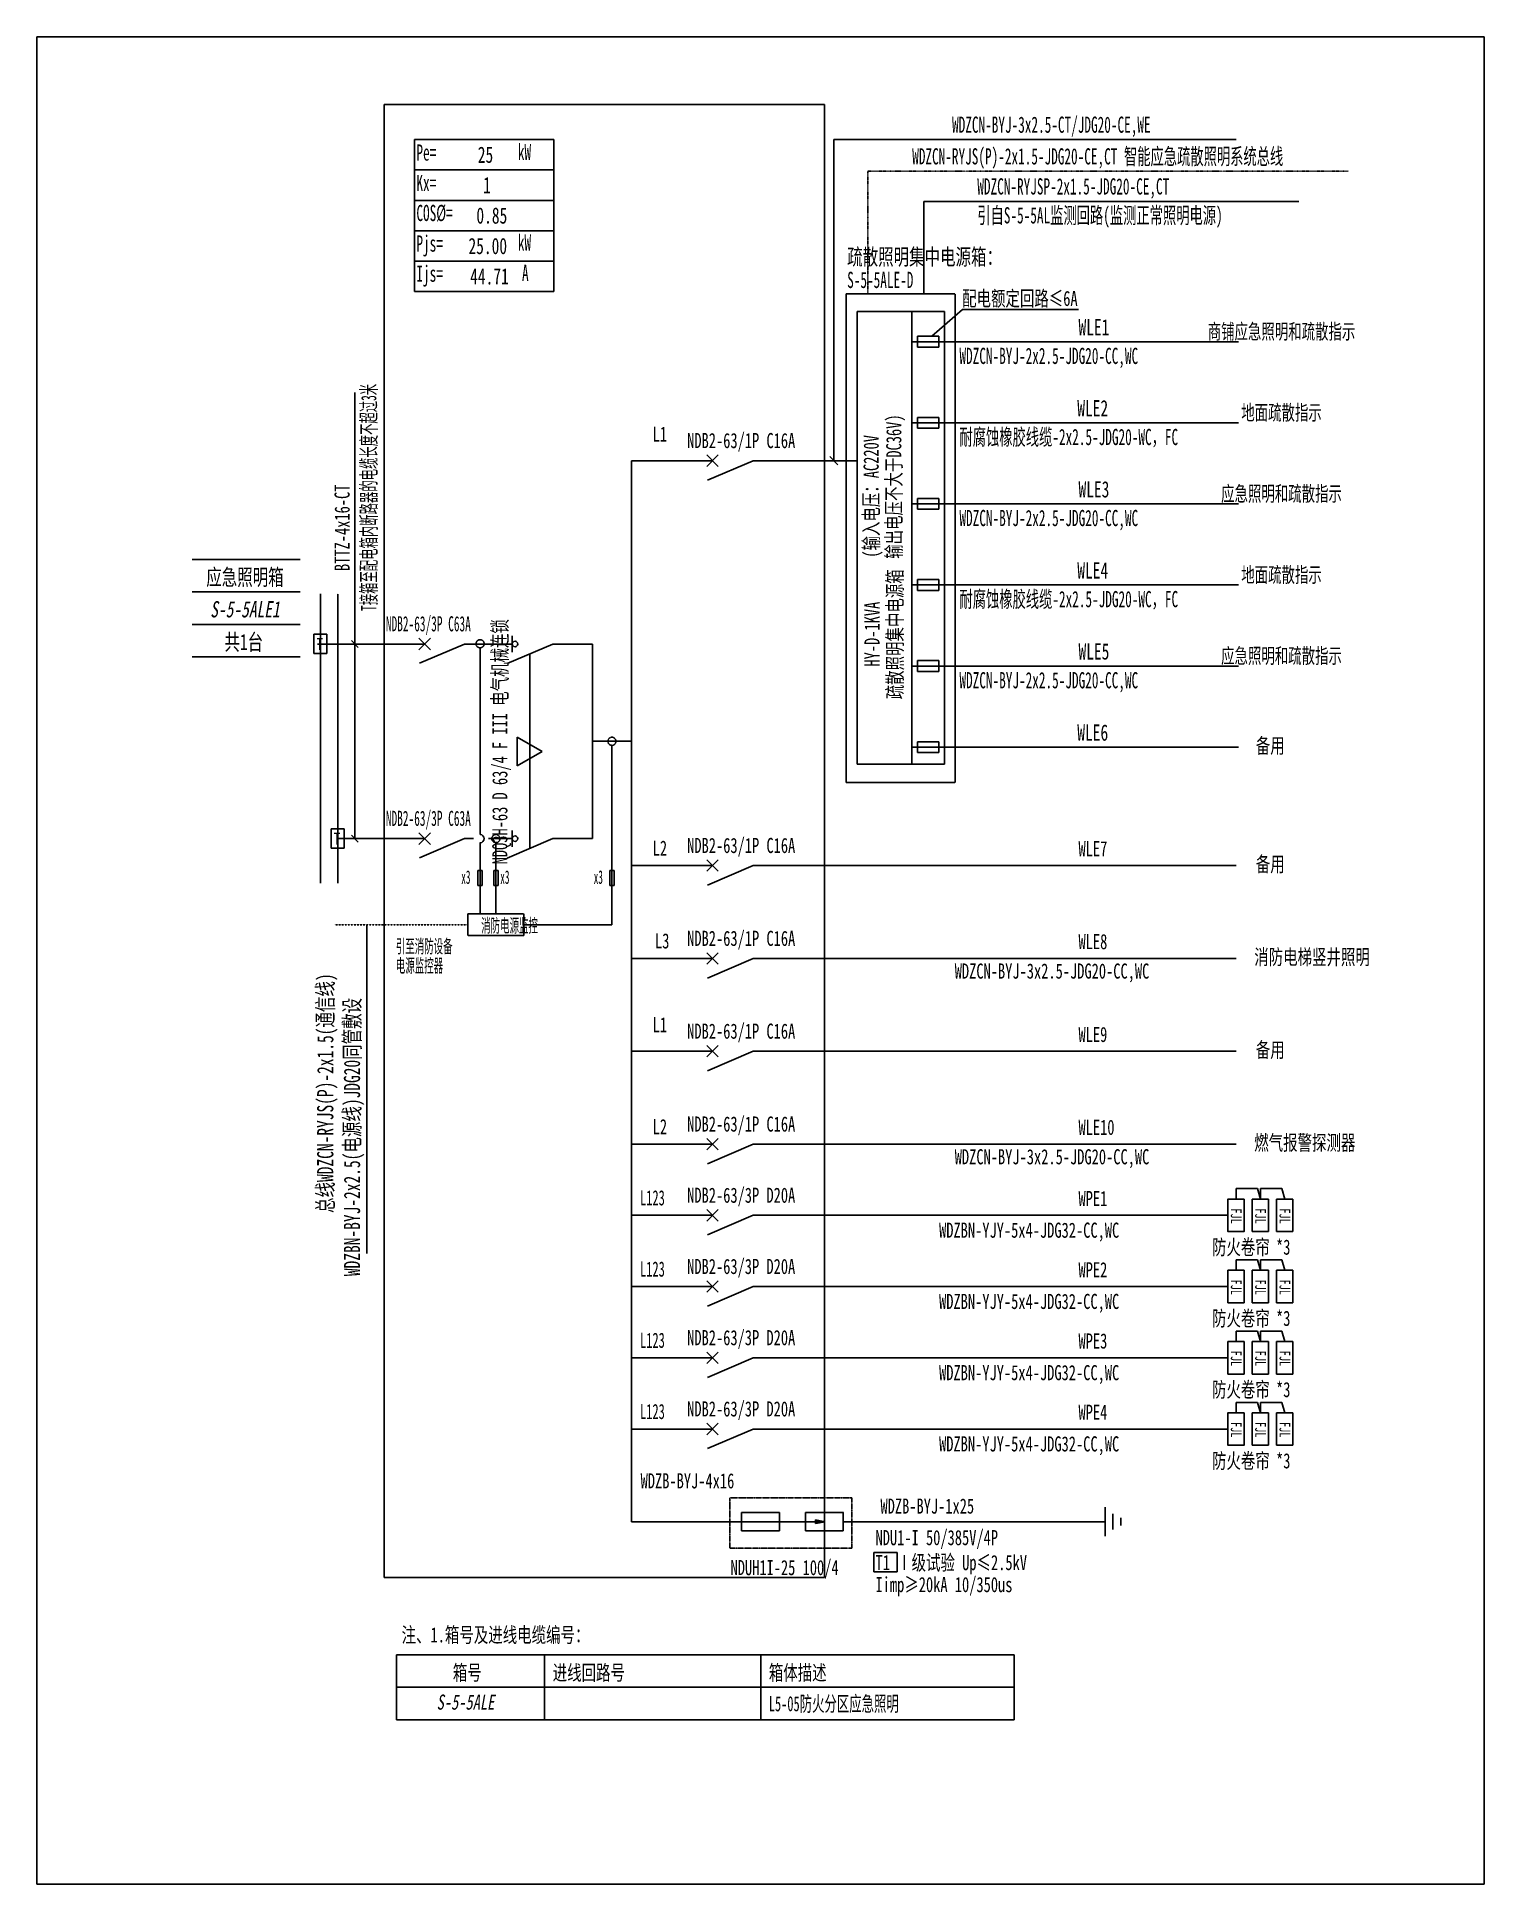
# Model space of a CAD drawing. Extents: x 230312 to 232364, y 295508 to 298126.
import ezdxf
from ezdxf.enums import TextEntityAlignment as Align

# ---------------------------------------------------------------- set-up
doc = ezdxf.new("R2010")
doc.units = 0
doc.header["$MEASUREMENT"] = 0
for name, pattern in [('_点划线L', [1.9, 1.5, -0.17, 0.06, -0.17]), ('_虚线S', [0.25, 0.125, -0.125]), ('DASH', [0.35, 0.25, -0.1]), ('DASHED', [0.75, 0.5, -0.25]), ('DASHED2', [0.375, 0.25, -0.125]), ('DIVIDE', [1.25, 0.5, -0.25, 0, -0.25, 0, -0.25])]:
    doc.linetypes.add(name, pattern=pattern)
for name, color, linetype in [('D_E_Eqpm(强电设备)', 100, 'Continuous'), ('D_E_Eqpm（强电设备）', 100, 'Continuous'), ('D_E_Text(强电文字)', 51, 'Continuous'), ('D_E_Text（强电文字）', 51, 'Continuous'), ('D_E_Wire(强电线缆)', 10, 'Continuous'), ('D_E_Wire（强电线缆）', 10, 'Continuous'), ('D_El_Wire（弱电线缆）', 10, 'Continuous'), ('D_T_TableDim（表格尺寸）', 255, 'Continuous'), ('DQ_Eqpm', 100, 'Continuous'), ('FL04GGFW_E72-配电箱系统图-塔楼部分$0$D_E_Eqpm（强电设备）', 100, 'Continuous'), ('FL09U293_E72-地下室配电箱系统图$0$D_E_Eqpm（强电设备）', 100, 'Continuous'), ('FL09U293_E72-地下室配电箱系统图$0$D_E_Text（强电文字）', 51, 'Continuous'), ('FL09U293_E72-地下室配电箱系统图$0$D_T_TableDim（表格尺寸）', 255, 'Continuous'), ('系统图', 220, 'Continuous')]:
    doc.layers.add(name, color=color, linetype=linetype)
doc.styles.add('FL09U293_E72-地下室配电箱系统图$0$FL04GGFW_E72-配电箱系统图-塔楼部分$0$电气', font='', dxfattribs={"width": 0.7})
doc.styles.add('FL09U293_E72-地下室配电箱系统图$0$FL04GGFW_E72-配电箱系统图-塔楼部分$0$电气箱', font='simhei.ttf', dxfattribs={"width": 0.8, "oblique": 10})
doc.styles.add('FL09U293_E72-地下室配电箱系统图$0$电气', font='', dxfattribs={"width": 0.7})
doc.styles.add('FL09U293_E72-地下室配电箱系统图$0$电气箱', font='simhei.ttf', dxfattribs={"width": 0.8, "oblique": 10})
doc.styles.add('HZ', font='', dxfattribs={"width": 0.7, "height": 400})
doc.styles.add('电气', font='', dxfattribs={"width": 0.7})
doc.styles.get('FL09U293_E72-地下室配电箱系统图$0$FL04GGFW_E72-配电箱系统图-塔楼部分$0$电气').set_extended_font_data('SimSun')
doc.styles.get('FL09U293_E72-地下室配电箱系统图$0$电气').set_extended_font_data('SimSun')
doc.styles.get('HZ').set_extended_font_data('SimSun')
doc.styles.get('电气').set_extended_font_data('SimSun')

msp = doc.modelspace()

# ---------------------------------------------------------------- linework, layer by layer
at = {"linetype": 'DASHED2'}
for p, q in [((231294.3, 296055.1, 0), (231467.4, 296055.1, 0)), ((231294.3, 295983.7, 0), (231294.3, 296055.1, 0)), ((231467.4, 296055.1, 0), (231467.4, 295983.7, 0)), ((231467.4, 295983.7, 0), (231294.3, 295983.7, 0))]:
    msp.add_line(p, q, dxfattribs=at)
at = {"layer": 'D_E_Eqpm(强电设备)'}
for p, q in [((231261.9, 297517.6, 0), (231278.2, 297533.9, 0)), ((231278.2, 297517.6, 0), (231261.9, 297533.9, 0)), ((231327.5, 297525.7, 0), (231262.7, 297497.9, 0)), ((230853.7, 297257.6, 0), (230870, 297273.9, 0)), ((230870, 297257.6, 0), (230853.7, 297273.9, 0)), ((230986, 297254.2, 0), (230986, 297277.2, 0)), ((230853.7, 296981.7, 0), (230870, 296997.9, 0)), ((230870, 296981.7, 0), (230853.7, 296997.9, 0)), ((230986, 296978.3, 0), (230986, 297001.3, 0)), ((231261.9, 296943.5, 0), (231278.2, 296959.7, 0)), ((231278.2, 296943.5, 0), (231261.9, 296959.7, 0)), ((231327.5, 296951.6, 0), (231262.7, 296923.8, 0)), ((231261.9, 296811.8, 0), (231278.2, 296828.1, 0)), ((231278.2, 296811.8, 0), (231261.9, 296828.1, 0)), ((231327.5, 296819.9, 0), (231262.7, 296792.1, 0)), ((231261.9, 296680.2, 0), (231278.2, 296696.4, 0)), ((231278.2, 296680.2, 0), (231261.9, 296696.4, 0)), ((231327.5, 296688.3, 0), (231262.7, 296660.5, 0)), ((231261.9, 296548.5, 0), (231278.2, 296564.8, 0)), ((231278.2, 296548.5, 0), (231261.9, 296564.8, 0)), ((231327.5, 296556.6, 0), (231262.7, 296528.8, 0)), ((231261.9, 296447.5, 0), (231278.2, 296463.8, 0)), ((231278.2, 296447.5, 0), (231261.9, 296463.8, 0)), ((231327.5, 296455.7, 0), (231262.7, 296427.8, 0)), ((231261.9, 296346.5, 0), (231278.2, 296362.8, 0)), ((231278.2, 296346.5, 0), (231261.9, 296362.8, 0)), ((231327.5, 296354.7, 0), (231262.7, 296326.8, 0)), ((231261.9, 296245.5, 0), (231278.2, 296261.8, 0)), ((231278.2, 296245.5, 0), (231261.9, 296261.8, 0)), ((231327.5, 296253.7, 0), (231262.7, 296225.9, 0)), ((231261.9, 296144.5, 0), (231278.2, 296160.8, 0)), ((231278.2, 296144.5, 0), (231261.9, 296160.8, 0)), ((231327.5, 296152.7, 0), (231262.7, 296124.9, 0)), ((231311.2, 296034.3, 0), (231365.1, 296034.3, 0)), ((231311.2, 296034.3, 0), (231311.2, 296008.2, 0)), ((231364.9, 296008.2, 0), (231364.9, 296034.3, 0)), ((231401.7, 296034.3, 0), (231455.6, 296034.3, 0)), ((231401.7, 296034.3, 0), (231401.7, 296008.2, 0)), ((231455.4, 296008.2, 0), (231455.4, 296034.3, 0)), ((231311.2, 296008.2, 0), (231364.9, 296008.2, 0)), ((231401.7, 296021.3, 0), (231379.9, 296021.3, 0)), ((231401.7, 296021.3, 0), (231429.6, 296021.3, 0)), ((231401.7, 296008.2, 0), (231455.4, 296008.2, 0)), ((231429.6, 296021.3, 0), (231416.1, 296024, 0)), ((231416.1, 296018.5, 0), (231416.1, 296024, 0)), ((231429.6, 296021.3, 0), (231416.1, 296018.5, 0))]:
    msp.add_line(p, q, dxfattribs=at)
for centre in [(230989.9, 297265.7, 0), (230989.9, 296989.8, 0)]:
    msp.add_circle(centre, 3.91, dxfattribs=at)
msp.add_solid([(231416.1, 296018.5, 0), (231429.6, 296021.3, 0), (231416.1, 296024, 0)], dxfattribs=at)
at = {"layer": 'D_E_Eqpm（强电设备）'}
for p, q in [((231474.9, 297095.6, 0), (231474.9, 297737.3, 0)), ((231474.9, 297737.3, 0), (231552.8, 297737.3, 0)), ((231552.8, 297737.3, 0), (231552.8, 297095.6, 0)), ((231043.5, 297265.7, 0), (230978.6, 297237.9, 0)), ((231028.4, 297113.3, 0), (230993, 297133.8, 0)), ((230993, 297133.8, 0), (230993, 297092.9, 0)), ((230993, 297092.9, 0), (231028.4, 297113.3, 0)), ((231552.8, 297095.6, 0), (231474.9, 297095.6, 0)), ((231043.5, 296989.8, 0), (230978.6, 296962, 0)), ((232035.3, 296432.7, 0), (232035.3, 296478.6, 0)), ((232035.3, 296478.6, 0), (232058.3, 296478.6, 0)), ((232058.3, 296478.6, 0), (232058.3, 296432.7, 0)), ((232069.8, 296432.7, 0), (232069.8, 296478.6, 0)), ((232069.8, 296478.6, 0), (232092.8, 296478.6, 0)), ((232092.8, 296478.6, 0), (232092.8, 296432.7, 0)), ((232058.3, 296432.7, 0), (232035.3, 296432.7, 0)), ((232092.8, 296432.7, 0), (232069.8, 296432.7, 0)), ((232035.3, 296331.7, 0), (232035.3, 296377.7, 0)), ((232035.3, 296377.7, 0), (232058.3, 296377.7, 0)), ((232058.3, 296377.7, 0), (232058.3, 296331.7, 0)), ((232069.8, 296331.7, 0), (232069.8, 296377.7, 0)), ((232069.8, 296377.7, 0), (232092.8, 296377.7, 0)), ((232092.8, 296377.7, 0), (232092.8, 296331.7, 0)), ((232058.3, 296331.7, 0), (232035.3, 296331.7, 0)), ((232092.8, 296331.7, 0), (232069.8, 296331.7, 0)), ((232035.3, 296230.7, 0), (232035.3, 296276.7, 0)), ((232035.3, 296276.7, 0), (232058.3, 296276.7, 0)), ((232058.3, 296276.7, 0), (232058.3, 296230.7, 0)), ((232069.8, 296230.7, 0), (232069.8, 296276.7, 0)), ((232069.8, 296276.7, 0), (232092.8, 296276.7, 0)), ((232092.8, 296276.7, 0), (232092.8, 296230.7, 0)), ((232058.3, 296230.7, 0), (232035.3, 296230.7, 0)), ((232092.8, 296230.7, 0), (232069.8, 296230.7, 0)), ((232035.3, 296129.7, 0), (232035.3, 296175.7, 0)), ((232035.3, 296175.7, 0), (232058.3, 296175.7, 0)), ((232058.3, 296175.7, 0), (232058.3, 296129.7, 0)), ((232069.8, 296129.7, 0), (232069.8, 296175.7, 0)), ((232069.8, 296175.7, 0), (232092.8, 296175.7, 0)), ((232092.8, 296175.7, 0), (232092.8, 296129.7, 0)), ((232058.3, 296129.7, 0), (232035.3, 296129.7, 0)), ((232092.8, 296129.7, 0), (232069.8, 296129.7, 0))]:
    msp.add_line(p, q, dxfattribs=at)
at = {"layer": 'D_E_Eqpm（强电设备）', "linetype": 'DASH'}
msp.add_line((231011, 296975.9, 0), (231011, 297251.8, 0), dxfattribs=at)
at = {"layer": 'D_E_Eqpm（强电设备）', "elevation": 0}
for points in [[(232023.8, 296478.6), (232023.8, 296432.7), (232000.8, 296432.7), (232000.8, 296478.6)], [(232023.8, 296377.7), (232023.8, 296331.7), (232000.8, 296331.7), (232000.8, 296377.7)], [(232023.8, 296276.7), (232023.8, 296230.7), (232000.8, 296230.7), (232000.8, 296276.7)], [(232023.8, 296175.7), (232023.8, 296129.7), (232000.8, 296129.7), (232000.8, 296175.7)]]:
    msp.add_lwpolyline(points, close=True, dxfattribs=at)
at = {"layer": 'D_E_Text(强电文字)', "color": 51}
for p, q in [((230762.7, 296989.8, 0), (230762.7, 297622.2, 0)), ((230757.9, 297270.5, 0), (230767.4, 297260.9, 0)), ((230757.9, 296994.6, 0), (230767.4, 296985, 0)), ((230780, 296867.8, 0), (230780, 296401.6, 0))]:
    msp.add_line(p, q, dxfattribs=at)
at = {"layer": 'D_E_Text（强电文字）'}
for p, q in [((230847.2, 297981, 0), (231044.8, 297981, 0)), ((230847.2, 297981, 0), (230847.2, 297765.5, 0)), ((231044.8, 297981, 0), (231044.8, 297765.5, 0)), ((231441.9, 297981, 0), (232012.7, 297981, 0)), ((231441.9, 297525.7, 0), (231441.9, 297981, 0)), ((230847.2, 297937.9, 0), (231044.8, 297937.9, 0)), ((230847.2, 297894.8, 0), (231044.8, 297894.8, 0)), ((230847.2, 297851.7, 0), (231044.8, 297851.7, 0)), ((230847.2, 297808.6, 0), (231044.8, 297808.6, 0)), ((230847.2, 297765.5, 0), (231044.8, 297765.5, 0)), ((231580.9, 297702, 0), (231624.3, 297740.1, 0)), ((231624.3, 297740.1, 0), (231789, 297740.1, 0)), ((231436.1, 297531.6, 0), (231447.8, 297519.9, 0)), ((231498.7, 295977.7, 0), (231532, 295977.7, 0)), ((231498.7, 295950.3, 0), (231498.7, 295977.7, 0)), ((231532, 295977.7, 0), (231532, 295950.3, 0)), ((231532, 295950.3, 0), (231498.7, 295950.3, 0))]:
    msp.add_line(p, q, dxfattribs=at)
at = {"layer": 'D_E_Wire(强电线缆)'}
for p, q in [((230714, 296926.5, 0), (230714, 297336.7, 0)), ((230709.7, 297265.7, 0), (230861.8, 297265.7, 0)), ((230918.1, 297265.7, 0), (230986, 297265.7, 0)), ((231043.5, 297265.7, 0), (231099.6, 297265.7, 0)), ((230918.1, 296989.8, 0), (230931.1, 296989.8, 0)), ((230952.4, 296989.8, 0), (230986, 296989.8, 0)), ((231043.5, 296989.8, 0), (231099.6, 296989.8, 0))]:
    msp.add_line(p, q, dxfattribs=at)
at = {"layer": 'D_E_Wire(强电线缆)', "linetype": 'DASH'}
for p, q in [((230738.5, 296926.5, 0), (230738.5, 297336.7, 0)), ((230738.5, 296989.8, 0), (230861.8, 296989.8, 0))]:
    msp.add_line(p, q, dxfattribs=at)
at = {"layer": 'D_E_Wire（强电线缆）', "color": 10}
for p, q in [((231569.7, 297893.4, 0), (231569.7, 297762.4, 0)), ((231569.7, 297893.4, 0), (232101.2, 297893.4, 0)), ((231552.8, 297694.4, 0), (232016, 297694.4, 0)), ((231552.8, 297579.4, 0), (232016, 297579.4, 0)), ((231552.8, 297464.5, 0), (232016, 297464.5, 0)), ((231552.8, 297349.5, 0), (232016, 297349.5, 0)), ((231552.8, 297234.5, 0), (232016, 297234.5, 0)), ((231552.8, 297119.6, 0), (232016, 297119.6, 0))]:
    msp.add_line(p, q, dxfattribs=at)
at = {"layer": 'D_E_Wire（强电线缆）'}
for p, q in [((231155.1, 296021.3, 0), (231155.1, 297525.7, 0)), ((231155.1, 297525.7, 0), (231270.1, 297525.7, 0)), ((231327.5, 297525.7, 0), (231474.9, 297525.7, 0)), ((231099.6, 297265.7, 0), (231099.6, 296989.8, 0)), ((231099.6, 297127.8, 0), (231155.1, 297127.8, 0)), ((231127.3, 297122, 0), (231127.3, 296867.8, 0)), ((230962.7, 296984.1, 0), (230962.7, 296883.1, 0)), ((230937.4, 296944.7, 0), (230943.5, 296944.7, 0)), ((230937.4, 296923.5, 0), (230937.4, 296944.7, 0)), ((230943.5, 296944.7, 0), (230943.5, 296923.5, 0)), ((230960.1, 296944.7, 0), (230966.1, 296944.7, 0)), ((230960.1, 296923.5, 0), (230960.1, 296944.7, 0)), ((230966.1, 296944.7, 0), (230966.1, 296923.5, 0)), ((231124.5, 296944.7, 0), (231130.6, 296944.7, 0)), ((231124.5, 296923.5, 0), (231124.5, 296944.7, 0)), ((231130.6, 296944.7, 0), (231130.6, 296923.5, 0)), ((231155.1, 296951.6, 0), (231270.1, 296951.6, 0)), ((231327.5, 296951.6, 0), (232012.7, 296951.6, 0)), ((230943.5, 296923.5, 0), (230937.4, 296923.5, 0)), ((230966.1, 296923.5, 0), (230960.1, 296923.5, 0)), ((231130.6, 296923.5, 0), (231124.5, 296923.5, 0)), ((231155.1, 296819.9, 0), (231270.1, 296819.9, 0)), ((231327.5, 296819.9, 0), (232012.7, 296819.9, 0)), ((231155.1, 296688.3, 0), (231270.1, 296688.3, 0)), ((231327.5, 296688.3, 0), (232012.7, 296688.3, 0)), ((231155.1, 296556.6, 0), (231270.1, 296556.6, 0)), ((231327.5, 296556.6, 0), (232012.7, 296556.6, 0)), ((232042.9, 296493.5, 0), (232012.3, 296493.5, 0)), ((232012.3, 296478.6, 0), (232012.3, 296493.5, 0)), ((232046.8, 296478.6, 0), (232042.9, 296493.5, 0)), ((232077.4, 296493.5, 0), (232046.8, 296493.5, 0)), ((232046.8, 296478.6, 0), (232046.8, 296493.5, 0)), ((232081.3, 296478.6, 0), (232077.4, 296493.5, 0)), ((231155.1, 296455.7, 0), (231270.1, 296455.7, 0)), ((231327.5, 296455.7, 0), (232000.8, 296455.7, 0)), ((232042.9, 296392.5, 0), (232012.3, 296392.5, 0)), ((232012.3, 296377.7, 0), (232012.3, 296392.5, 0)), ((232046.8, 296377.7, 0), (232042.9, 296392.5, 0)), ((232077.4, 296392.5, 0), (232046.8, 296392.5, 0)), ((232046.8, 296377.7, 0), (232046.8, 296392.5, 0)), ((232081.3, 296377.7, 0), (232077.4, 296392.5, 0)), ((231155.1, 296354.7, 0), (231270.1, 296354.7, 0)), ((231327.5, 296354.7, 0), (232000.8, 296354.7, 0)), ((232042.9, 296291.5, 0), (232012.3, 296291.5, 0)), ((232012.3, 296276.7, 0), (232012.3, 296291.5, 0)), ((232046.8, 296276.7, 0), (232042.9, 296291.5, 0)), ((232077.4, 296291.5, 0), (232046.8, 296291.5, 0)), ((232046.8, 296276.7, 0), (232046.8, 296291.5, 0)), ((232081.3, 296276.7, 0), (232077.4, 296291.5, 0)), ((231155.1, 296253.7, 0), (231270.1, 296253.7, 0)), ((231327.5, 296253.7, 0), (232000.8, 296253.7, 0)), ((232042.9, 296190.5, 0), (232012.3, 296190.5, 0)), ((232012.3, 296175.7, 0), (232012.3, 296190.5, 0)), ((232046.8, 296175.7, 0), (232042.9, 296190.5, 0)), ((232077.4, 296190.5, 0), (232046.8, 296190.5, 0)), ((232046.8, 296175.7, 0), (232046.8, 296190.5, 0)), ((232081.3, 296175.7, 0), (232077.4, 296190.5, 0)), ((231155.1, 296152.7, 0), (231270.1, 296152.7, 0)), ((231327.5, 296152.7, 0), (232000.8, 296152.7, 0)), ((231826.5, 296000.8, 0), (231826.5, 296041.8, 0)), ((231837.7, 296010.1, 0), (231837.7, 296032.5, 0)), ((231848.8, 296015.7, 0), (231848.8, 296026.9, 0)), ((231155.1, 296021.3, 0), (231379.9, 296021.3, 0)), ((231455.4, 296021.3, 0), (231826.5, 296021.3, 0))]:
    msp.add_line(p, q, dxfattribs=at)
at = {"layer": 'D_E_Wire（强电线缆）', "linetype": '_点划线L'}
for p, q in [((230940.4, 296995.6, 0), (230940.4, 297260.3, 0)), ((230940.4, 296883.1, 0), (230940.4, 296984.1, 0)), ((230923, 296883.1, 0), (231002.5, 296883.1, 0)), ((230923, 296852.5, 0), (230923, 296883.1, 0)), ((231002.5, 296883.1, 0), (231002.5, 296852.5, 0)), ((231127.3, 296867.8, 0), (231002.5, 296867.8, 0)), ((231002.5, 296852.5, 0), (230923, 296852.5, 0))]:
    msp.add_line(p, q, dxfattribs=at)
at = {"layer": 'D_E_Wire（强电线缆）', "linetype": '_虚线S'}
msp.add_line((230734.2, 296867.8, 0), (230923, 296867.8, 0), dxfattribs=at)
at = {"layer": 'D_E_Wire（强电线缆）', "linetype": '_点划线L'}
for centre in [(230940.4, 297266.1, 0), (231127.3, 297127.8, 0), (230962.7, 296989.8, 0)]:
    msp.add_circle(centre, 5.75, dxfattribs=at)
at = {"layer": 'D_E_Wire（强电线缆）'}
msp.add_arc((230940.4, 296989.8, 0), 5.75, 270, 90, dxfattribs=at)
at = {"layer": 'D_El_Wire（弱电线缆）', "color": 200, "linetype": 'DIVIDE'}
for q in [(232171.5, 297936, 0), (231490.2, 297762.4, 0)]:
    msp.add_line((231490.2, 297936, 0), q, dxfattribs=at)
at = {"layer": 'D_T_TableDim（表格尺寸）', "linetype": 'DASHED'}
for p, q in [((230804.5, 295942.2, 0), (230804.5, 298030.5, 0)), ((230804.5, 298030.5, 0), (231428.7, 298030.5, 0)), ((231428.7, 298030.5, 0), (231428.7, 295942.2, 0)), ((231428.7, 295942.2, 0), (230804.5, 295942.2, 0))]:
    msp.add_line(p, q, dxfattribs=at)
at = {"layer": 'D_T_TableDim（表格尺寸）', "linetype": 'DASH'}
for p, q in [((231614.1, 297762.4, 0), (231459.5, 297762.4, 0)), ((231459.5, 297762.4, 0), (231459.5, 297069.4, 0)), ((231614.1, 297069.4, 0), (231614.1, 297762.4, 0)), ((231459.5, 297069.4, 0), (231614.1, 297069.4, 0))]:
    msp.add_line(p, q, dxfattribs=at)
at = {"layer": 'DQ_Eqpm'}
for p, q in [((230723.2, 297279.8, 0), (230704.8, 297279.8, 0)), ((230704.8, 297279.8, 0), (230704.8, 297252.2, 0)), ((230723.2, 297252.2, 0), (230723.2, 297279.8, 0)), ((230704.8, 297252.2, 0), (230723.2, 297252.2, 0)), ((230747.7, 297003.9, 0), (230729.3, 297003.9, 0)), ((230729.3, 297003.9, 0), (230729.3, 296976.3, 0)), ((230747.7, 296976.3, 0), (230747.7, 297003.9, 0)), ((230729.3, 296976.3, 0), (230747.7, 296976.3, 0))]:
    msp.add_line(p, q, dxfattribs=at)
at = {"layer": 'FL04GGFW_E72-配电箱系统图-塔楼部分$0$D_E_Eqpm（强电设备）'}
for p, q in [((231552.8, 297095.6, 0), (231552.8, 297737.3, 0)), ((231552.8, 297737.3, 0), (231598.8, 297737.3, 0)), ((231598.8, 297737.3, 0), (231598.7, 297095.6, 0)), ((231560.4, 297702, 0), (231591.1, 297702, 0)), ((231560.4, 297702, 0), (231560.4, 297702, 0)), ((231560.4, 297702, 0), (231560.4, 297686.7, 0)), ((231560.4, 297686.7, 0), (231560.4, 297702, 0)), ((231591.1, 297702, 0), (231591.1, 297686.7, 0)), ((231560.4, 297686.7, 0), (231591.1, 297686.7, 0)), ((231560.4, 297686.7, 0), (231560.4, 297686.7, 0)), ((231560.4, 297587.1, 0), (231591.1, 297587.1, 0)), ((231560.4, 297587.1, 0), (231560.4, 297587.1, 0)), ((231560.4, 297587.1, 0), (231560.4, 297571.8, 0)), ((231560.4, 297571.8, 0), (231560.4, 297587.1, 0)), ((231560.4, 297571.8, 0), (231591.1, 297571.8, 0)), ((231560.4, 297571.8, 0), (231560.4, 297571.8, 0)), ((231591.1, 297587.1, 0), (231591.1, 297571.8, 0)), ((231560.4, 297472.1, 0), (231591.1, 297472.1, 0)), ((231560.4, 297472.1, 0), (231560.4, 297472.1, 0)), ((231560.4, 297472.1, 0), (231560.4, 297456.8, 0)), ((231560.4, 297456.8, 0), (231560.4, 297472.1, 0)), ((231591.1, 297472.1, 0), (231591.1, 297456.8, 0)), ((231560.4, 297456.8, 0), (231591.1, 297456.8, 0)), ((231560.4, 297456.8, 0), (231560.4, 297456.8, 0)), ((231560.4, 297357.1, 0), (231591.1, 297357.1, 0)), ((231560.4, 297357.1, 0), (231560.4, 297357.1, 0)), ((231560.4, 297357.1, 0), (231560.4, 297341.8, 0)), ((231560.4, 297341.8, 0), (231560.4, 297357.1, 0)), ((231560.4, 297341.8, 0), (231591.1, 297341.8, 0)), ((231560.4, 297341.8, 0), (231560.4, 297341.8, 0)), ((231591.1, 297357.1, 0), (231591.1, 297341.8, 0)), ((231560.4, 297242.2, 0), (231591.1, 297242.2, 0)), ((231560.4, 297242.2, 0), (231560.4, 297242.2, 0)), ((231560.4, 297242.2, 0), (231560.4, 297226.9, 0)), ((231560.4, 297226.9, 0), (231560.4, 297242.2, 0)), ((231591.1, 297242.2, 0), (231591.1, 297226.9, 0)), ((231560.4, 297226.9, 0), (231591.1, 297226.9, 0)), ((231560.4, 297226.9, 0), (231560.4, 297226.9, 0)), ((231560.4, 297127.2, 0), (231591.1, 297127.2, 0)), ((231560.4, 297127.2, 0), (231560.4, 297127.2, 0)), ((231560.4, 297127.2, 0), (231560.4, 297111.9, 0)), ((231560.4, 297111.9, 0), (231560.4, 297127.2, 0)), ((231591.1, 297127.2, 0), (231591.1, 297111.9, 0)), ((231560.4, 297111.9, 0), (231591.1, 297111.9, 0)), ((231560.4, 297111.9, 0), (231560.4, 297111.9, 0)), ((231598.7, 297095.6, 0), (231552.8, 297095.6, 0))]:
    msp.add_line(p, q, dxfattribs=at)
at = {"layer": 'FL09U293_E72-地下室配电箱系统图$0$D_E_Eqpm（强电设备）'}
for p, q in [((230918.1, 297265.7, 0), (230854.4, 297238.4, 0)), ((230918.1, 296989.8, 0), (230854.4, 296962.5, 0))]:
    msp.add_line(p, q, dxfattribs=at)
at = {"layer": 'FL09U293_E72-地下室配电箱系统图$0$D_T_TableDim（表格尺寸）'}
for p, q in [((230531.9, 297385.6, 0), (230685.1, 297385.6, 0)), ((230531.9, 297339.6, 0), (230685.1, 297339.6, 0)), ((230531.9, 297293.6, 0), (230685.1, 297293.6, 0)), ((230531.9, 297247.6, 0), (230685.1, 297247.6, 0))]:
    msp.add_line(p, q, dxfattribs=at)
at = {"layer": 'FL09U293_E72-地下室配电箱系统图$0$D_T_TableDim（表格尺寸）', "ltscale": 3.5}
for p, q in [((230821.9, 295832.5, 0), (231697.5, 295832.5, 0)), ((230821.9, 295832.5, 0), (230821.9, 295740.5, 0)), ((231031.8, 295832.5, 0), (231031.8, 295740.5, 0)), ((231338.7, 295832.5, 0), (231338.7, 295740.5, 0)), ((231697.5, 295832.5, 0), (231697.5, 295740.5, 0)), ((230821.9, 295786.5, 0), (231697.5, 295786.5, 0)), ((230821.9, 295786.5, 0), (231697.5, 295786.5, 0)), ((230821.9, 295740.5, 0), (231697.5, 295740.5, 0))]:
    msp.add_line(p, q, dxfattribs=at)
at = {"layer": '系统图', "ltscale": 9973.992009}
msp.add_lwpolyline([(230312, 298126.5), (232364, 298126.5), (232364, 295507.5), (230312, 295507.5)], close=True, dxfattribs=at)

# ---------------------------------------------------------------- texts
at = {"layer": 'D_E_Eqpm（强电设备）', "color": 51, "style": '电气', "width": 0.7}
for p in [(232012.5, 296454.7, 0), (232047, 296454.7, 0), (232081.5, 296454.7, 0), (232012.5, 296353.7, 0), (232047, 296353.7, 0), (232081.5, 296353.7, 0), (232012.5, 296252.7, 0), (232047, 296252.7, 0), (232081.5, 296252.7, 0), (232012.5, 296151.7, 0), (232047, 296151.7, 0), (232081.5, 296151.7, 0)]:
    msp.add_text('FJL', height=15.33, rotation=270, dxfattribs=at).set_placement(p, align=Align.MIDDLE)
at = {"layer": 'D_E_Text(强电文字)', "color": 51, "style": '电气'}
for s, height, width, p in [('疏散照明集中电源箱：', 22.99, 0.7, (231460.9, 297803.2, 0)), ('L1', 21.46, 0.7, (231185.1, 297552.6, 0)), ('NDB2-63/1P C16A', 21.46, 0.7, (231234, 297543.5, 0)), ('备用', 21.46, 0.7, (232040.4, 297110.9, 0)), ('L2', 21.46, 0.7, (231185.1, 296965.6, 0)), ('NDB2-63/1P C16A', 21.46, 0.7, (231234, 296969.4, 0)), ('WLE7', 21.46, 0.7, (231788.9, 296964.8, 0)), ('备用', 21.46, 0.7, (232040.4, 296942.9, 0)), ('L3', 21.46, 0.7, (231188.4, 296834.1, 0)), ('NDB2-63/1P C16A', 21.46, 0.7, (231234, 296837.7, 0)), ('WLE8', 21.46, 0.7, (231788.9, 296833.1, 0)), ('WDZCN-BYJ-3x2.5-JDG20-CC,WC ', 21.46, 0.7, (231613.4, 296791.3, 0)), ('消防电梯竖井照明', 21.46, 0.7, (232038.1, 296811.3, 0)), ('L1', 21.46, 0.7, (231185.1, 296715.2, 0)), ('NDB2-63/1P C16A', 21.46, 0.7, (231234, 296706.1, 0)), ('WLE9', 21.46, 0.7, (231788.9, 296701.4, 0)), ('备用', 21.46, 0.7, (232040.4, 296679.6, 0)), ('L2', 21.46, 0.7, (231185.1, 296570.6, 0)), ('NDB2-63/1P C16A', 21.46, 0.7, (231234, 296574.4, 0)), ('WLE10', 21.46, 0.7, (231788.9, 296569.8, 0)), ('WDZCN-BYJ-3x2.5-JDG20-CC,WC ', 21.46, 0.7, (231613.4, 296528, 0)), ('燃气报警探测器', 21.46, 0.7, (232038.1, 296548, 0)), ('L123', 21.46, 0.6, (231167.3, 296469.8, 0)), ('NDB2-63/3P D20A', 21.46, 0.7, (231234, 296473.5, 0)), ('WPE1', 21.46, 0.7, (231788.9, 296468.8, 0)), ('WDZBN-YJY-5x4-JDG32-CC,WC ', 21.46, 0.7, (231591.2, 296423.9, 0)), ('防火卷帘', 21.46, 0.7, (231978.2, 296399.9, 0)), ('*3', 21.46, 0.7, (232069, 296399.9, 0)), ('NDB2-63/3P D20A', 21.46, 0.7, (231234, 296372.5, 0)), ('L123', 21.46, 0.6, (231167.3, 296368.8, 0)), ('WPE2', 21.46, 0.7, (231788.9, 296367.8, 0)), ('WDZBN-YJY-5x4-JDG32-CC,WC ', 21.46, 0.7, (231591.2, 296322.9, 0)), ('防火卷帘', 21.46, 0.7, (231978.2, 296298.9, 0)), ('*3', 21.46, 0.7, (232069, 296298.9, 0)), ('L123', 21.46, 0.6, (231167.3, 296267.8, 0)), ('NDB2-63/3P D20A', 21.46, 0.7, (231234, 296271.5, 0)), ('WPE3', 21.46, 0.7, (231788.9, 296266.8, 0)), ('WDZBN-YJY-5x4-JDG32-CC,WC ', 21.46, 0.7, (231591.2, 296221.9, 0)), ('防火卷帘', 21.46, 0.7, (231978.2, 296197.9, 0)), ('*3', 21.46, 0.7, (232069, 296197.9, 0)), ('L123', 21.46, 0.6, (231167.3, 296166.8, 0)), ('NDB2-63/3P D20A', 21.46, 0.7, (231234, 296170.5, 0)), ('WPE4', 21.46, 0.7, (231788.9, 296165.8, 0)), ('WDZBN-YJY-5x4-JDG32-CC,WC ', 21.46, 0.7, (231591.2, 296120.9, 0)), ('防火卷帘', 21.46, 0.7, (231978.2, 296096.9, 0)), ('*3', 21.46, 0.7, (232069, 296096.9, 0))]:
    msp.add_text(s, height=height, dxfattribs=dict(at, width=width)).set_placement(p)
at = {"layer": 'D_E_Text(强电文字)', "color": 51, "style": '电气', "width": 0.65}
for s, p in [('商铺应急照明和疏散指示', (232076.8, 297709.3, 0)), ('地面疏散指示', (232076.8, 297594.4, 0)), ('应急照明和疏散指示', (232076.8, 297479.4, 0)), ('地面疏散指示', (232076.8, 297364.4, 0)), ('应急照明和疏散指示', (232076.8, 297249.5, 0))]:
    msp.add_text(s, height=21.46, dxfattribs=at).set_placement(p, align=Align.MIDDLE)
at = {"layer": 'D_E_Text(强电文字)', "color": 51, "style": '电气'}
for s, width, p in [('T接箱至配电箱内断路器的电缆长度不超过3米', 0.55, (230793.2, 297312.7, 0)), ('BTTZ-4x16-CT', 0.7, (230755.4, 297369.2, 0))]:
    msp.add_text(s, height=21.46, rotation=90, dxfattribs=dict(at, width=width)).set_placement(p)
at = {"layer": 'D_E_Text(强电文字)', "style": 'FL09U293_E72-地下室配电箱系统图$0$FL04GGFW_E72-配电箱系统图-塔楼部分$0$电气', "width": 0.7}
for s, p in [('应急照明箱', (230607, 297361, 0)), ('共1台', (230605.3, 297269, 0))]:
    msp.add_text(s, height=22.99, dxfattribs=at).set_placement(p, align=Align.MIDDLE)
at = {"layer": 'D_E_Text(强电文字)', "style": 'FL09U293_E72-地下室配电箱系统图$0$FL04GGFW_E72-配电箱系统图-塔楼部分$0$电气箱', "oblique": 10, "width": 0.7}
msp.add_text('S-5-5ALE1', height=22.99, dxfattribs=at).set_placement((230607, 297315, 0), align=Align.MIDDLE)
at = {"layer": 'D_E_Text(强电文字)', "style": '电气', "width": 0.7}
for s, p in [('WDZB-BYJ-4x16', (231168, 296068.5, 0)), ('WDZB-BYJ-1x25', (231508.1, 296032.7, 0)), ('T1 Ⅰ级试验 Up≤2.5kV ', (231501.1, 295952.6, 0)), ('Iimp≥20kA 10/350us', (231501.1, 295921.4, 0))]:
    msp.add_text(s, height=21.46, dxfattribs=at).set_placement(p)
at = {"layer": 'D_E_Text(强电文字)', "color": 51, "true_color": 0xffff7f, "style": '电气', "width": 0.7}
msp.add_text('NDU1-I 50/385V/4P', height=21.46, dxfattribs=at).set_placement((231501.1, 295988, 0))
at = {"layer": 'D_E_Text（强电文字）', "style": '电气'}
for s, height, width, p in [('WDZCN-BYJ-3x2.5-CT/JDG20-CE,WE', 22.993, 0.6, (231609.6, 297990.6, 0)), ('25', 22.99, 0.7, (230937.1, 297948, 0)), ('1', 23, 0.7, (230944.7, 297904.9, 0)), (' 0.85', 22.99, 0.7, (230924.2, 297861.8, 0)), ('WLE1', 22.99, 0.7, (231788.9, 297703.5, 0)), ('WDZCN-BYJ-2x2.5-JDG20-CC,WC', 22.993, 0.6, (231620.1, 297662.8, 0)), ('WLE2', 22.99, 0.7, (231787.2, 297588.6, 0)), ('耐腐蚀橡胶线缆-2x2.5-JDG20-WC，FC', 22.993, 0.6, (231620.1, 297547.8, 0)), ('WLE3', 22.99, 0.7, (231788.9, 297473.6, 0)), ('WDZCN-BYJ-2x2.5-JDG20-CC,WC', 22.993, 0.6, (231620.1, 297432.9, 0)), ('WLE4', 22.99, 0.7, (231787.2, 297358.6, 0)), ('耐腐蚀橡胶线缆-2x2.5-JDG20-WC，FC', 22.993, 0.6, (231620.1, 297317.9, 0)), ('WLE5', 22.99, 0.7, (231788.9, 297243.7, 0)), ('WDZCN-BYJ-2x2.5-JDG20-CC,WC', 22.993, 0.6, (231620.1, 297202.9, 0)), ('WLE6', 22.99, 0.7, (231787.2, 297128.7, 0))]:
    msp.add_text(s, height=height, dxfattribs=dict(at, width=width)).set_placement(p)
at = {"layer": 'D_E_Text（强电文字）', "linetype": 'Continuous', "style": '电气', "width": 0.6}
for s, height, p in [('Pe=', 22.99, (230850.1, 297951.1, 0)), ('kW', 22.99, (230993.9, 297951.9, 0)), ('Kx=', 22.99, (230850.1, 297907.9, 0)), ('COS%%C=', 22.99, (230850.1, 297865.4, 0)), ('Pjs=', 22.99, (230850.1, 297822.1, 0)), ('kW', 22.99, (230993.9, 297823.5, 0)), ('Ijs=', 22.99, (230850.1, 297779.4, 0)), ('A', 23, (230999.8, 297780.4, 0))]:
    msp.add_text(s, height=height, dxfattribs=at).set_placement(p)
at = {"layer": 'D_E_Text（强电文字）', "color": 51, "style": '电气', "width": 0.6}
for s, height, p in [('WDZCN-RYJS(P)-2x1.5-JDG20-CE,CT 智能应急疏散照明系统总线', 22.993, (231553.1, 297945.7, 0)), ('WDZCN-RYJSP-2x1.5-JDG20-CE,CT', 22.993, (231645.4, 297903.1, 0)), ('引自S-5-5AL监测回路(监测正常照明电源)', 22.993, (231645.4, 297862.1, 0)), ('S-5-5ALE-D', 22.99, (231460.9, 297770.5, 0))]:
    msp.add_text(s, height=height, dxfattribs=at).set_placement(p)
at = {"layer": 'D_E_Text（强电文字）', "color": 6, "style": '电气', "width": 0.7}
for s, p in [('25.00', (230923.9, 297818.6, 0)), ('44.71', (230926.3, 297775.5, 0))]:
    msp.add_text(s, height=22.99, dxfattribs=at).set_placement(p)
at = {"layer": 'D_E_Text（强电文字）', "style": '电气'}
for s, width, p in [('配电额定回路≤6A', 0.7, (231705.8, 297756.2, 0)), ('NDB2-63/3P C63A', 0.55, (230867, 297292.7, 0)), ('NDB2-63/3P C63A', 0.55, (230867, 297016.8, 0))]:
    msp.add_text(s, height=21.46, dxfattribs=dict(at, width=width)).set_placement(p, align=Align.MIDDLE)
at = {"layer": 'D_E_Text（强电文字）', "color": 51, "style": '电气', "width": 0.7}
for s, p in [('输出电压不大于DC36V)', (231528.2, 297488.9, 0)), ('(输入电压：AC220V', (231496.1, 297475.1, 0)), ('疏散照明集中电源箱', (231528.2, 297279.5, 0)), ('HY-D-1KVA', (231496.1, 297279.7, 0))]:
    msp.add_text(s, height=21.46, rotation=90, dxfattribs=at).set_placement(p, align=Align.MIDDLE)
at = {"layer": 'D_E_Text（强电文字）', "style": '电气', "width": 0.7}
msp.add_text('NDQ3H-63 D 63/4 F III 电气机械连锁', height=21.46, rotation=90, dxfattribs=at).set_placement((230969.4, 297127.2, 0), align=Align.MIDDLE)
for s, p in [('总线WDZCN-RYJS(P)-2x1.5(通信线)', (230732.3, 296459, 0)), ('WDZBN-BYJ-2x2.5(电源线)JDG20同管敷设', (230770.2, 296369.4, 0))]:
    msp.add_text(s, height=22.993, rotation=90, dxfattribs=at).set_placement(p)
at = {"layer": 'D_E_Text（强电文字）', "color": 51, "true_color": 0xffff7f, "style": '电气', "width": 0.7}
msp.add_text('NDUH1I-25 100/4', height=21.46, dxfattribs=at).set_placement((231295.5, 295945.5, 0))
at = {"layer": 'D_E_Wire（强电线缆）', "color": 51, "linetype": 'Continuous', "style": 'HZ', "width": 0.5}
for s, p in [('x3', (230913.7, 296925.7, 0)), ('x3', (230969, 296925.7, 0)), ('x3', (231101.5, 296925.7, 0)), ('消防电源监控', (230941.9, 296857, 0)), ('引至消防设备', (230820.9, 296827.6, 0)), ('电源监控器', (230820.9, 296800.2, 0))]:
    msp.add_text(s, height=19.16, dxfattribs=at).set_placement(p)
at = {"layer": 'DQ_Eqpm', "color": 51, "style": '电气', "width": 0.8}
for p in [(230708.4, 297257.3, 0), (230732.9, 296981.4, 0)]:
    msp.add_text('T', height=16.9, dxfattribs=at).set_placement(p)
at = {"layer": 'FL09U293_E72-地下室配电箱系统图$0$D_E_Text（强电文字）', "style": 'FL09U293_E72-地下室配电箱系统图$0$电气'}
for s, width, p in [('注、1.箱号及进线电缆编号：', 0.7, (230829.1, 295850.1, 0)), ('箱号', 0.7, (230901.7, 295796.5, 0)), ('进线回路号', 0.7, (231043.4, 295796.5, 0)), ('箱体描述', 0.7, (231349.8, 295796.5, 0)), ('L5-05防火分区应急照明', 0.6, (231349.8, 295752.5, 0))]:
    msp.add_text(s, height=21.46, dxfattribs=dict(at, width=width)).set_placement(p)
at = {"layer": 'FL09U293_E72-地下室配电箱系统图$0$D_E_Text（强电文字）', "style": 'FL09U293_E72-地下室配电箱系统图$0$电气箱', "oblique": 10, "width": 0.7}
msp.add_text('S-5-5ALE', height=21.46, dxfattribs=at).set_placement((230919.7, 295765.5, 0), align=Align.MIDDLE)

doc.saveas('drawing.dxf')
